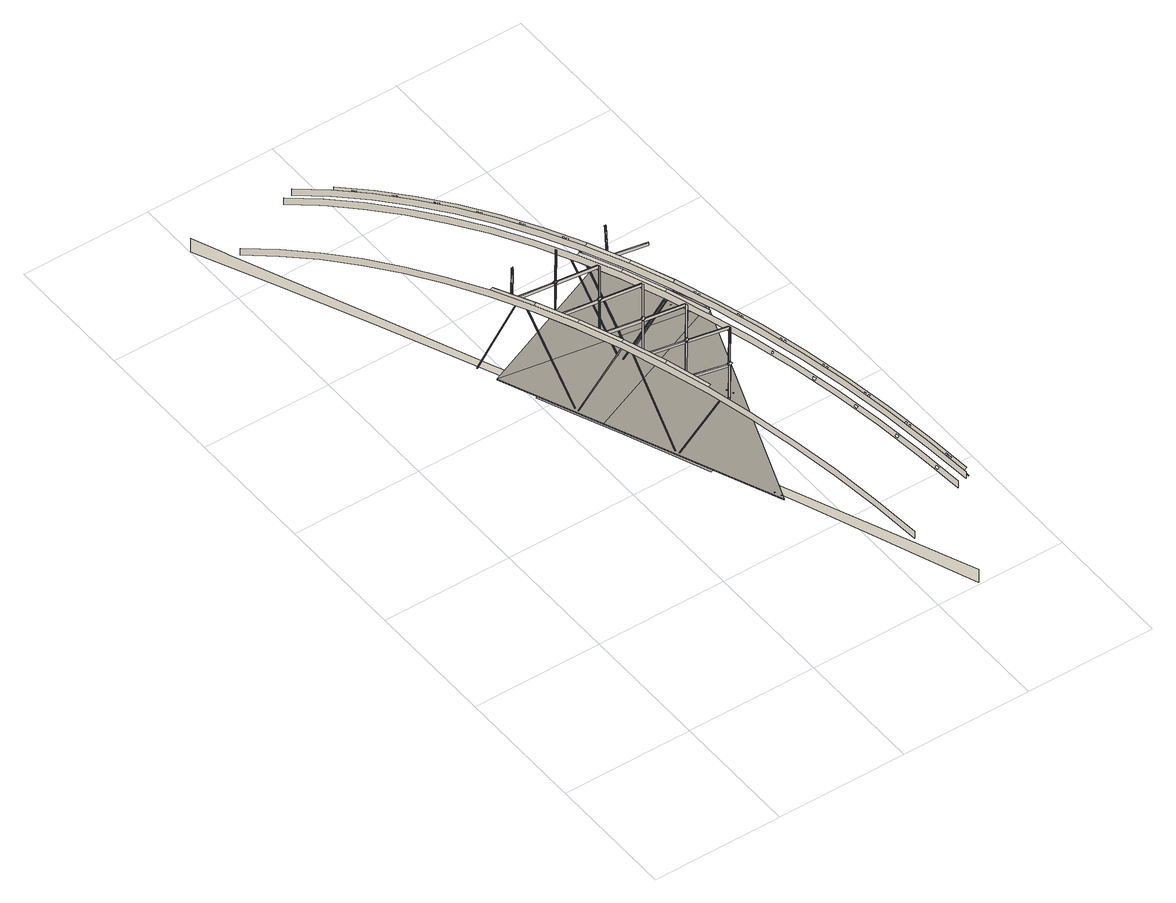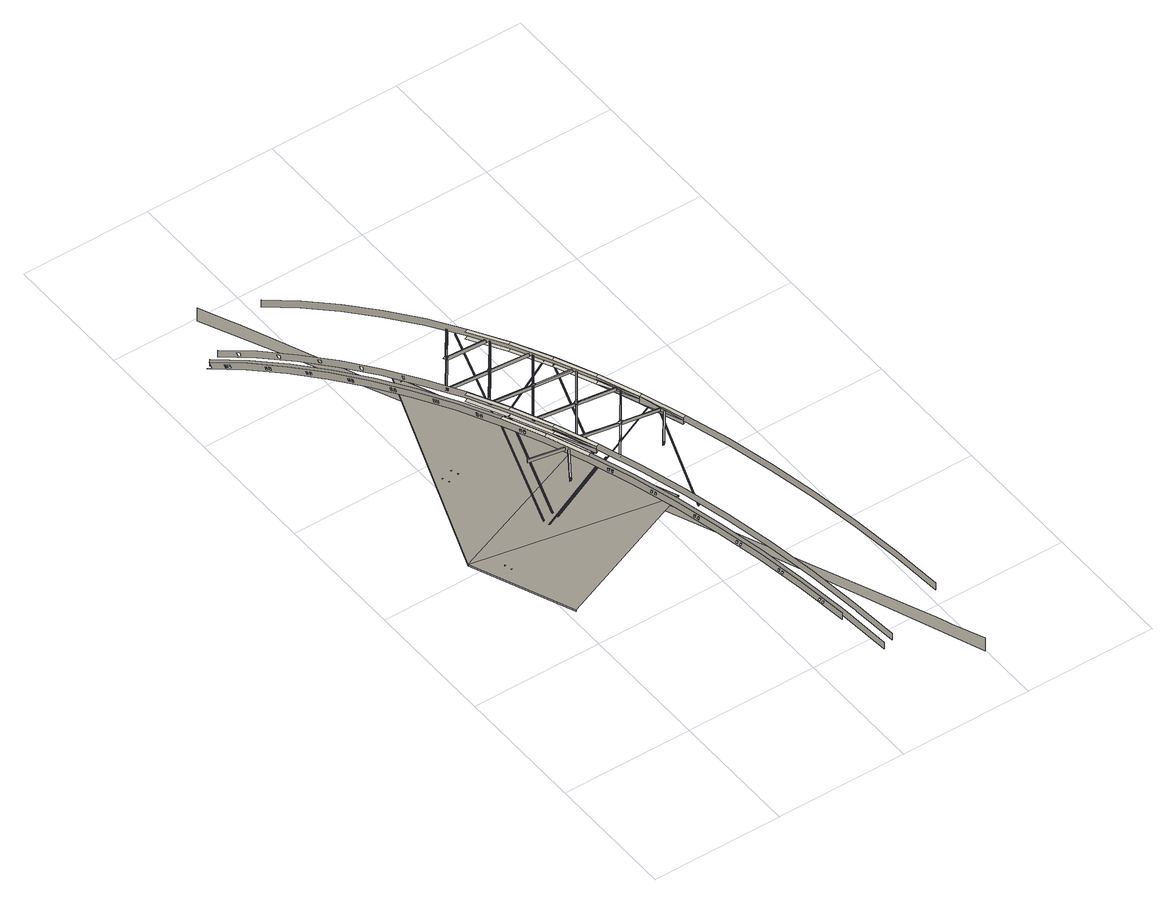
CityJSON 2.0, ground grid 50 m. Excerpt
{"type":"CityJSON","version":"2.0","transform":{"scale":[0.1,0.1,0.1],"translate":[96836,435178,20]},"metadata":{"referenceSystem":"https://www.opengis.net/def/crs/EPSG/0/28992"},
"CityObjects":{
"bridge1":{"type":"Bridge","attributes":{"name":"Van Brienenoordbrug"},"children":["bridge1-1","bridge1-2","bridge1-3","bridge1-4","bridge1-5","bridge1-6","bridge1-7","bridge1-8","bridge1-9","bridge1-10","bridge1-11","bridge1-12","bridge1-13","bridge1-14","bridge1-15","bridge1-16","bridge1-17","bridge1-18","bridge1-19","bridge1-20","bridge1-21","bridge1-22","bridge1-23","bridge1-24","bridge1-25","bridge1-26","bridge1-27","bridge1-28","bridge1-29","bridge1-30","bridge1-31","bridge1-32","bridge1-33","bridge1-34","bridge1-35","bridge1-36","bridge1-37","bridge1-38","bridge1-39","bridge1-40","bridge1-41","bridge1-42","bridge1-43","bridge1-44","bridge1-45","bridge1-46","bridge1-47","bridge1-48","bridge1-49","bridge1-50","bridge1-51","bridge1-52","bridge1-53","bridge1-54","bridge1-55","bridge1-56","bridge1-57","bridge1-58","bridge1-59","bridge1-60","bridge1-61","bridge1-62","bridge1-63","bridge1-64","bridge1-65","bridge1-66","bridge1-67","bridge1-68","bridge1-69","bridge1-70","bridge1-71","bridge1-72","bridge1-73","bridge1-74","bridge1-75","bridge1-76","bridge1-77","bridge1-78","bridge1-79","bridge1-80","bridge1-81","bridge1-82","bridge1-83","bridge1-84","bridge1-85","bridge1-86","bridge1-87","bridge1-88","bridge1-89","bridge1-90","bridge1-91","bridge1-92","bridge1-93","bridge1-94","bridge1-95","bridge1-96","bridge1-97","bridge1-98","bridge1-99","bridge1-100","bridge1-101","bridge1-102","bridge1-103","bridge1-104","bridge1-105","bridge1-106","bridge1-107","bridge1-108","bridge1-109","bridge1-110","bridge1-111","bridge1-112","bridge1-113","bridge1-114","bridge1-115","bridge1-116","bridge1-117","bridge1-118","bridge1-119","bridge1-120","bridge1-121","bridge1-122","bridge1-123","bridge1-124","bridge1-125","bridge1-126","bridge1-127","bridge1-128","bridge1-129","bridge1-130","bridge1-131","bridge1-132","bridge1-133","bridge1-134","bridge1-135","bridge1-136","bridge1-137","bridge1-138","bridge1-139","bridge1-140","bridge1-141","bridge1-142","bridge1-143","bridge1-144","bridge1-145","bridge1-146","bridge1-147","bridge1-148","bridge1-149","bridge1-150","bridge1-151","bridge1-152","bridge1-153","bridge1-154","bridge1-155","bridge1-156","bridge1-157","bridge1-158","bridge1-159","bridge1-160","bridge1-161","bridge1-162","bridge1-163","bridge1-164","bridge1-165","bridge1-166","bridge1-167","bridge1-168","bridge1-169","bridge1-170","bridge1-171","bridge1-172","bridge1-173","bridge1-174","bridge1-175","bridge1-176","bridge1-177","bridge1-178","bridge1-179","bridge1-180","bridge1-181","bridge1-182","bridge1-183","bridge1-184","bridge1-185","bridge1-186","bridge1-187","bridge1-188","bridge1-189","bridge1-190","bridge1-191","bridge1-192","bridge1-193","bridge1-194","bridge1-195","bridge1-196","bridge1-197","bridge1-198","bridge1-199","bridge1-200","bridge1-201","bridge1-202","bridge1-203","bridge1-204","bridge1-205","bridge1-206"],"geometry":[{"type":"MultiSurface","lod":"2","boundaries":[[[0,1,2,3,4]],[[5,6,7,8,9,10,11,12,13,14,15,16,1,0,17,18,19,20,21,22,23,24,25,26,27,28,29]],[[30,31,32,33]],[[1,16,34,2]],[[35,36,37],[38,39,40,41,42],[43,44,45,46,47],[48,49,50,51,52],[53,54,55,56,57],[58,59,60,61,62],[63,64,65,66,67]],[[68,32,31,29]],[[69,35,37],[70,71,72,73,74],[75,76,77,78,79],[80,81,82,83,84],[85,86,87,88,89],[90,91,92,93,94],[95,96,97,98,99],[100,101,102,103,104],[105,106,107,108,109]],[[30,110,68,29,31]],[[36,35,111],[112,113,114,115,116],[117,118,119,120,121]]],"semantics":{"surfaces":[{"type":"OuterCeilingSurface"},{"type":"WallSurface"},{"type":"OuterFloorSurface"}],"values":[0,1,0,0,2,0,2,0,2]}}]},
"bridge1-1":{"type":"BridgeConstructiveElement","parents":["bridge1"],"geometry":[{"type":"MultiSurface","lod":"2","boundaries":[[[122,123,124,125]]]}]},
"bridge1-2":{"type":"BridgeConstructiveElement","parents":["bridge1"],"geometry":[{"type":"MultiSurface","lod":"2","boundaries":[[[125,124,126,127]]]}]},
"bridge1-3":{"type":"BridgeConstructiveElement","parents":["bridge1"],"geometry":[{"type":"MultiSurface","lod":"2","boundaries":[[[128,129,123,122]]]}]},
"bridge1-4":{"type":"BridgeConstructiveElement","parents":["bridge1"],"geometry":[{"type":"MultiSurface","lod":"2","boundaries":[[[127,126,130,131]]]}]},
"bridge1-5":{"type":"BridgeConstructiveElement","parents":["bridge1"],"geometry":[{"type":"MultiSurface","lod":"2","boundaries":[[[131,130,129,128]]]}]},
"bridge1-6":{"type":"BridgeInstallation","parents":["bridge1"],"geometry":[{"type":"MultiSurface","lod":"2","boundaries":[[[132,133,134,135]]]}]},
"bridge1-7":{"type":"BridgeInstallation","parents":["bridge1"],"geometry":[{"type":"MultiSurface","lod":"2","boundaries":[[[136,137,138,139]]]}]},
"bridge1-8":{"type":"BridgeInstallation","parents":["bridge1"],"geometry":[{"type":"MultiSurface","lod":"2","boundaries":[[[30,37,36,140]]]}]},
"bridge1-9":{"type":"BridgeInstallation","parents":["bridge1"],"geometry":[{"type":"MultiSurface","lod":"2","boundaries":[[[141,142,143,144,145,136,139,146]]]}]},
"bridge1-10":{"type":"BridgeInstallation","parents":["bridge1"],"geometry":[{"type":"MultiSurface","lod":"2","boundaries":[[[136,145,147,148,142,141,133,149],[150,151,152,153]]]}]},
"bridge1-11":{"type":"BridgeInstallation","parents":["bridge1"],"geometry":[{"type":"MultiSurface","lod":"2","boundaries":[[[134,133,141]]]}]},
"bridge1-12":{"type":"BridgeConstructiveElement","parents":["bridge1"],"geometry":[{"type":"MultiSurface","lod":"2","boundaries":[[[154,52,51,155]]]}]},
"bridge1-13":{"type":"BridgeConstructiveElement","parents":["bridge1"],"geometry":[{"type":"MultiSurface","lod":"2","boundaries":[[[155,51,50,156]]]}]},
"bridge1-14":{"type":"BridgeConstructiveElement","parents":["bridge1"],"geometry":[{"type":"MultiSurface","lod":"2","boundaries":[[[157,48,52,154,158]]]}]},
"bridge1-15":{"type":"BridgeConstructiveElement","parents":["bridge1"],"geometry":[{"type":"MultiSurface","lod":"2","boundaries":[[[156,50,49,159]]]}]},
"bridge1-16":{"type":"BridgeConstructiveElement","parents":["bridge1"],"geometry":[{"type":"MultiSurface","lod":"2","boundaries":[[[159,49,48,157,158]]]}]},
"bridge1-17":{"type":"BridgeInstallation","parents":["bridge1"],"geometry":[{"type":"MultiSurface","lod":"2","boundaries":[[[160,161,133,132]]]}]},
"bridge1-18":{"type":"BridgeInstallation","parents":["bridge1"],"geometry":[{"type":"MultiSurface","lod":"2","boundaries":[[[162,163,137,136]]]}]},
"bridge1-19":{"type":"BridgeInstallation","parents":["bridge1"],"geometry":[{"type":"MultiSurface","lod":"2","boundaries":[[[137,163,164,165,166,167,168,169,170,171,172,173,174,175,176,177,178,179,180,160,132,135,181,182,183,184,185,186,187,188,189,190,191,192,138]]]}]},
"bridge1-20":{"type":"BridgeInstallation","parents":["bridge1"],"geometry":[{"type":"MultiSurface","lod":"2","boundaries":[[[149,193,194]]]}]},
"bridge1-21":{"type":"BridgeInstallation","parents":["bridge1"],"geometry":[{"type":"MultiSurface","lod":"2","boundaries":[[[194,195,196,197]]]}]},
"bridge1-22":{"type":"BridgeInstallation","parents":["bridge1"],"geometry":[{"type":"MultiSurface","lod":"2","boundaries":[[[198,199,200,201,193,149,133,202,203,204,205]]]}]},
"bridge1-23":{"type":"BridgeInstallation","parents":["bridge1"],"geometry":[{"type":"MultiSurface","lod":"2","boundaries":[[[149,194,197,196,195,162,136]]]}]},
"bridge1-24":{"type":"BridgeConstructiveElement","parents":["bridge1"],"geometry":[{"type":"MultiSurface","lod":"2","boundaries":[[[206,47,46,207,208]]]}]},
"bridge1-25":{"type":"BridgeConstructiveElement","parents":["bridge1"],"geometry":[{"type":"MultiSurface","lod":"2","boundaries":[[[207,46,45,209]]]}]},
"bridge1-26":{"type":"BridgeConstructiveElement","parents":["bridge1"],"geometry":[{"type":"MultiSurface","lod":"2","boundaries":[[[210,43,47,206]]]}]},
"bridge1-27":{"type":"BridgeConstructiveElement","parents":["bridge1"],"geometry":[{"type":"MultiSurface","lod":"2","boundaries":[[[209,45,44,211]]]}]},
"bridge1-28":{"type":"BridgeConstructiveElement","parents":["bridge1"],"geometry":[{"type":"MultiSurface","lod":"2","boundaries":[[[211,44,43,210,212]]]}]},
"bridge1-29":{"type":"BridgeInstallation","parents":["bridge1"],"geometry":[{"type":"MultiSurface","lod":"2","boundaries":[[[213,212,210,206,208,164,163,162]]]}]},
"bridge1-30":{"type":"BridgeInstallation","parents":["bridge1"],"geometry":[{"type":"MultiSurface","lod":"2","boundaries":[[[180,214,161,160]]]}]},
"bridge1-31":{"type":"BridgeInstallation","parents":["bridge1"],"geometry":[{"type":"MultiSurface","lod":"2","boundaries":[[[208,212,211,209,207]]]}]},
"bridge1-32":{"type":"BridgeInstallation","parents":["bridge1"],"geometry":[{"type":"MultiSurface","lod":"2","boundaries":[[[212,208,206,210]]]}]},
"bridge1-33":{"type":"BridgeInstallation","parents":["bridge1"],"geometry":[{"type":"MultiSurface","lod":"2","boundaries":[[[164,208,207,209,211,212,213,215,165]]]}]},
"bridge1-34":{"type":"BridgeInstallation","parents":["bridge1"],"geometry":[{"type":"MultiSurface","lod":"2","boundaries":[[[179,216,214,180]]]}]},
"bridge1-35":{"type":"BridgeConstructiveElement","parents":["bridge1"],"geometry":[{"type":"MultiSurface","lod":"2","boundaries":[[[217,74,73,218]]]}]},
"bridge1-36":{"type":"BridgeConstructiveElement","parents":["bridge1"],"geometry":[{"type":"MultiSurface","lod":"2","boundaries":[[[218,73,72,219]]]}]},
"bridge1-37":{"type":"BridgeConstructiveElement","parents":["bridge1"],"geometry":[{"type":"MultiSurface","lod":"2","boundaries":[[[220,70,74,217]]]}]},
"bridge1-38":{"type":"BridgeConstructiveElement","parents":["bridge1"],"geometry":[{"type":"MultiSurface","lod":"2","boundaries":[[[219,72,71,221]]]}]},
"bridge1-39":{"type":"BridgeConstructiveElement","parents":["bridge1"],"geometry":[{"type":"MultiSurface","lod":"2","boundaries":[[[221,71,70,220]]]}]},
"bridge1-40":{"type":"BridgeInstallation","parents":["bridge1"],"geometry":[{"type":"MultiSurface","lod":"2","boundaries":[[[222,148,147,223,224]]]}]},
"bridge1-41":{"type":"BridgeInstallation","parents":["bridge1"],"geometry":[{"type":"MultiSurface","lod":"2","boundaries":[[[222,225,226,143,142,148]]]}]},
"bridge1-42":{"type":"BridgeInstallation","parents":["bridge1"],"geometry":[{"type":"MultiSurface","lod":"2","boundaries":[[[144,227,228,223,147,145]]]}]},
"bridge1-43":{"type":"BridgeInstallation","parents":["bridge1"],"geometry":[{"type":"MultiSurface","lod":"2","boundaries":[[[33,69,37,30]]]}]},
"bridge1-44":{"type":"BridgeInstallation","parents":["bridge1"],"geometry":[{"type":"MultiSurface","lod":"2","boundaries":[[[229,153,152,230,231]]]}]},
"bridge1-45":{"type":"BridgeInstallation","parents":["bridge1"],"geometry":[{"type":"MultiSurface","lod":"2","boundaries":[[[178,232,216,179]]]}]},
"bridge1-46":{"type":"BridgeInstallation","parents":["bridge1"],"geometry":[{"type":"MultiSurface","lod":"2","boundaries":[[[233,166,165,215]]]}]},
"bridge1-47":{"type":"BridgeInstallation","parents":["bridge1"],"geometry":[{"type":"MultiSurface","lod":"2","boundaries":[[[151,234,235,230,152]]]}]},
"bridge1-48":{"type":"BridgeConstructiveElement","parents":["bridge1"],"geometry":[{"type":"MultiSurface","lod":"2","boundaries":[[[236,99,98,237]]]}]},
"bridge1-49":{"type":"BridgeConstructiveElement","parents":["bridge1"],"geometry":[{"type":"MultiSurface","lod":"2","boundaries":[[[237,98,97,238]]]}]},
"bridge1-50":{"type":"BridgeInstallation","parents":["bridge1"],"geometry":[{"type":"MultiSurface","lod":"2","boundaries":[[[229,239,240,150,153]]]}]},
"bridge1-51":{"type":"BridgeConstructiveElement","parents":["bridge1"],"geometry":[{"type":"MultiSurface","lod":"2","boundaries":[[[241,95,99,236]]]}]},
"bridge1-52":{"type":"BridgeConstructiveElement","parents":["bridge1"],"geometry":[{"type":"MultiSurface","lod":"2","boundaries":[[[238,97,96,242]]]}]},
"bridge1-53":{"type":"BridgeConstructiveElement","parents":["bridge1"],"geometry":[{"type":"MultiSurface","lod":"2","boundaries":[[[242,96,95,241]]]}]},
"bridge1-54":{"type":"BridgeInstallation","parents":["bridge1"],"geometry":[{"type":"MultiSurface","lod":"2","boundaries":[[[243,201,200,244,245]]]}]},
"bridge1-55":{"type":"BridgeInstallation","parents":["bridge1"],"geometry":[{"type":"MultiSurface","lod":"2","boundaries":[[[243,235,234,197,194,193,201]]]}]},
"bridge1-56":{"type":"BridgeInstallation","parents":["bridge1"],"geometry":[{"type":"MultiSurface","lod":"2","boundaries":[[[196,246,247,244,200,199,195]]]}]},
"bridge1-57":{"type":"BridgeInstallation","parents":["bridge1"],"geometry":[{"type":"MultiSurface","lod":"2","boundaries":[[[248,205,204,249,250]]]}]},
"bridge1-58":{"type":"BridgeInstallation","parents":["bridge1"],"geometry":[{"type":"MultiSurface","lod":"2","boundaries":[[[251,252,253,249,204,203]]]}]},
"bridge1-59":{"type":"BridgeInstallation","parents":["bridge1"],"geometry":[{"type":"MultiSurface","lod":"2","boundaries":[[[248,254,255,256,198,205]]]}]},
"bridge1-60":{"type":"BridgeInstallation","parents":["bridge1"],"geometry":[{"type":"MultiSurface","lod":"2","boundaries":[[[257,258,259,260,261]]]}]},
"bridge1-61":{"type":"BridgeInstallation","parents":["bridge1"],"geometry":[{"type":"MultiSurface","lod":"2","boundaries":[[[260,253,252,262,261]]]}]},
"bridge1-62":{"type":"BridgeInstallation","parents":["bridge1"],"geometry":[{"type":"MultiSurface","lod":"2","boundaries":[[[263,264,265,258,257]]]}]},
"bridge1-63":{"type":"BridgeInstallation","parents":["bridge1"],"geometry":[{"type":"MultiSurface","lod":"2","boundaries":[[[266,267,268,269,270]]]}]},
"bridge1-64":{"type":"BridgeInstallation","parents":["bridge1"],"geometry":[{"type":"MultiSurface","lod":"2","boundaries":[[[271,272,273,269,268]]]}]},
"bridge1-65":{"type":"BridgeInstallation","parents":["bridge1"],"geometry":[{"type":"MultiSurface","lod":"2","boundaries":[[[266,274,275,276,267]]]}]},
"bridge1-66":{"type":"BridgeInstallation","parents":["bridge1"],"geometry":[{"type":"MultiSurface","lod":"2","boundaries":[[[277,278,279,280,281]]]}]},
"bridge1-67":{"type":"BridgeInstallation","parents":["bridge1"],"geometry":[{"type":"MultiSurface","lod":"2","boundaries":[[[277,273,272,282,278]]]}]},
"bridge1-68":{"type":"BridgeInstallation","parents":["bridge1"],"geometry":[{"type":"MultiSurface","lod":"2","boundaries":[[[280,279,283,284,285]]]}]},
"bridge1-69":{"type":"BridgeInstallation","parents":["bridge1"],"geometry":[{"type":"MultiSurface","lod":"2","boundaries":[[[286,287,288,289,290]]]}]},
"bridge1-70":{"type":"BridgeInstallation","parents":["bridge1"],"geometry":[{"type":"MultiSurface","lod":"2","boundaries":[[[291,292,293,289,288]]]}]},
"bridge1-71":{"type":"BridgeInstallation","parents":["bridge1"],"geometry":[{"type":"MultiSurface","lod":"2","boundaries":[[[292,291,294,295]]]}]},
"bridge1-72":{"type":"BridgeInstallation","parents":["bridge1"],"geometry":[{"type":"MultiSurface","lod":"2","boundaries":[[[295,294,287,286,296]]]}]},
"bridge1-73":{"type":"BridgeInstallation","parents":["bridge1"],"geometry":[{"type":"MultiSurface","lod":"2","boundaries":[[[230,243,245,297,231]]]}]},
"bridge1-74":{"type":"BridgeInstallation","parents":["bridge1"],"geometry":[{"type":"MultiSurface","lod":"2","boundaries":[[[230,235,243]]]}]},
"bridge1-75":{"type":"BridgeInstallation","parents":["bridge1"],"geometry":[{"type":"MultiSurface","lod":"2","boundaries":[[[298,299,300,301,302]]]}]},
"bridge1-76":{"type":"BridgeInstallation","parents":["bridge1"],"geometry":[{"type":"MultiSurface","lod":"2","boundaries":[[[298,293,292,303,299]]]}]},
"bridge1-77":{"type":"BridgeInstallation","parents":["bridge1"],"geometry":[{"type":"MultiSurface","lod":"2","boundaries":[[[304,305,303,292]]]}]},
"bridge1-78":{"type":"BridgeInstallation","parents":["bridge1"],"geometry":[{"type":"MultiSurface","lod":"2","boundaries":[[[305,304,306,301,300]]]}]},
"bridge1-79":{"type":"BridgeInstallation","parents":["bridge1"],"geometry":[{"type":"MultiSurface","lod":"2","boundaries":[[[229,307,239]]]}]},
"bridge1-80":{"type":"BridgeInstallation","parents":["bridge1"],"geometry":[{"type":"MultiSurface","lod":"2","boundaries":[[[307,229,231,308]]]}]},
"bridge1-81":{"type":"BridgeInstallation","parents":["bridge1"],"geometry":[{"type":"MultiSurface","lod":"2","boundaries":[[[231,297,309,308]]]}]},
"bridge1-82":{"type":"BridgeInstallation","parents":["bridge1"],"geometry":[{"type":"MultiSurface","lod":"2","boundaries":[[[245,244,310,309,297]]]}]},
"bridge1-83":{"type":"BridgeInstallation","parents":["bridge1"],"geometry":[{"type":"MultiSurface","lod":"2","boundaries":[[[310,244,247]]]}]},
"bridge1-84":{"type":"BridgeInstallation","parents":["bridge1"],"geometry":[{"type":"MultiSurface","lod":"2","boundaries":[[[311,312,313,314,315]]]}]},
"bridge1-85":{"type":"BridgeInstallation","parents":["bridge1"],"geometry":[{"type":"MultiSurface","lod":"2","boundaries":[[[316,317,318,314,313]]]}]},
"bridge1-86":{"type":"BridgeInstallation","parents":["bridge1"],"geometry":[{"type":"MultiSurface","lod":"2","boundaries":[[[317,316,319,320]]]}]},
"bridge1-87":{"type":"BridgeInstallation","parents":["bridge1"],"geometry":[{"type":"MultiSurface","lod":"2","boundaries":[[[311,321,320,319,312]]]}]},
"bridge1-88":{"type":"BridgeInstallation","parents":["bridge1"],"geometry":[{"type":"MultiSurface","lod":"2","boundaries":[[[150,240,322,323,324,325,326,327,246,196,197,234,151]]]}]},
"bridge1-89":{"type":"BridgeInstallation","parents":["bridge1"],"geometry":[{"type":"MultiSurface","lod":"2","boundaries":[[[328,329,330]]]}]},
"bridge1-90":{"type":"BridgeInstallation","parents":["bridge1"],"geometry":[{"type":"MultiSurface","lod":"2","boundaries":[[[328,330,308,309]]]}]},
"bridge1-91":{"type":"BridgeInstallation","parents":["bridge1"],"geometry":[{"type":"MultiSurface","lod":"2","boundaries":[[[260,259,331,332,250,249]]]}]},
"bridge1-92":{"type":"BridgeInstallation","parents":["bridge1"],"geometry":[{"type":"MultiSurface","lod":"2","boundaries":[[[249,253,260]]]}]},
"bridge1-93":{"type":"BridgeInstallation","parents":["bridge1"],"geometry":[{"type":"MultiSurface","lod":"2","boundaries":[[[333,334,335,336,337]]]}]},
"bridge1-94":{"type":"BridgeInstallation","parents":["bridge1"],"geometry":[{"type":"MultiSurface","lod":"2","boundaries":[[[317,338,334,333,318]]]}]},
"bridge1-95":{"type":"BridgeInstallation","parents":["bridge1"],"geometry":[{"type":"MultiSurface","lod":"2","boundaries":[[[339,340,338,317]]]}]},
"bridge1-96":{"type":"BridgeInstallation","parents":["bridge1"],"geometry":[{"type":"MultiSurface","lod":"2","boundaries":[[[336,335,340,339,341]]]}]},
"bridge1-97":{"type":"BridgeInstallation","parents":["bridge1"],"geometry":[{"type":"MultiSurface","lod":"2","boundaries":[[[248,342,254]]]}]},
"bridge1-98":{"type":"BridgeInstallation","parents":["bridge1"],"geometry":[{"type":"MultiSurface","lod":"2","boundaries":[[[248,250,332,343,344,342]]]}]},
"bridge1-99":{"type":"BridgeInstallation","parents":["bridge1"],"geometry":[{"type":"MultiSurface","lod":"2","boundaries":[[[332,331,345,343]]]}]},
"bridge1-100":{"type":"BridgeInstallation","parents":["bridge1"],"geometry":[{"type":"MultiSurface","lod":"2","boundaries":[[[346,347,345,331,259,258]]]}]},
"bridge1-101":{"type":"BridgeInstallation","parents":["bridge1"],"geometry":[{"type":"MultiSurface","lod":"2","boundaries":[[[346,258,265]]]}]},
"bridge1-102":{"type":"BridgeInstallation","parents":["bridge1"],"geometry":[{"type":"MultiSurface","lod":"2","boundaries":[[[348,349,350,351,264,263,262,252,251,256,255,327,352]]]}]},
"bridge1-103":{"type":"BridgeInstallation","parents":["bridge1"],"geometry":[{"type":"MultiSurface","lod":"2","boundaries":[[[353,354,355]]]}]},
"bridge1-104":{"type":"BridgeInstallation","parents":["bridge1"],"geometry":[{"type":"MultiSurface","lod":"2","boundaries":[[[355,344,343,345,347,353]]]}]},
"bridge1-105":{"type":"BridgeInstallation","parents":["bridge1"],"geometry":[{"type":"MultiSurface","lod":"2","boundaries":[[[277,281,356,270,269]]]}]},
"bridge1-106":{"type":"BridgeInstallation","parents":["bridge1"],"geometry":[{"type":"MultiSurface","lod":"2","boundaries":[[[277,269,273]]]}]},
"bridge1-107":{"type":"BridgeInstallation","parents":["bridge1"],"geometry":[{"type":"MultiSurface","lod":"2","boundaries":[[[266,357,274]]]}]},
"bridge1-108":{"type":"BridgeInstallation","parents":["bridge1"],"geometry":[{"type":"MultiSurface","lod":"2","boundaries":[[[266,270,358,357]]]}]},
"bridge1-109":{"type":"BridgeInstallation","parents":["bridge1"],"geometry":[{"type":"MultiSurface","lod":"2","boundaries":[[[358,270,356,359]]]}]},
"bridge1-110":{"type":"BridgeInstallation","parents":["bridge1"],"geometry":[{"type":"MultiSurface","lod":"2","boundaries":[[[360,361,359,356,281,280]]]}]},
"bridge1-111":{"type":"BridgeInstallation","parents":["bridge1"],"geometry":[{"type":"MultiSurface","lod":"2","boundaries":[[[360,280,285]]]}]},
"bridge1-112":{"type":"BridgeInstallation","parents":["bridge1"],"geometry":[{"type":"MultiSurface","lod":"2","boundaries":[[[362,284,283,282,272,271,276,275,363,351,364,365,366,367,368]]]}]},
"bridge1-113":{"type":"BridgeInstallation","parents":["bridge1"],"geometry":[{"type":"MultiSurface","lod":"2","boundaries":[[[369,370,371]]]}]},
"bridge1-114":{"type":"BridgeInstallation","parents":["bridge1"],"geometry":[{"type":"MultiSurface","lod":"2","boundaries":[[[369,358,359,361,370]]]}]},
"bridge1-115":{"type":"BridgeInstallation","parents":["bridge1"],"geometry":[{"type":"MultiSurface","lod":"2","boundaries":[[[298,302,372,290,289]]]}]},
"bridge1-116":{"type":"BridgeInstallation","parents":["bridge1"],"geometry":[{"type":"MultiSurface","lod":"2","boundaries":[[[298,289,293]]]}]},
"bridge1-117":{"type":"BridgeInstallation","parents":["bridge1"],"geometry":[{"type":"MultiSurface","lod":"2","boundaries":[[[373,296,286]]]}]},
"bridge1-118":{"type":"BridgeInstallation","parents":["bridge1"],"geometry":[{"type":"MultiSurface","lod":"2","boundaries":[[[286,290,374,373]]]}]},
"bridge1-119":{"type":"BridgeInstallation","parents":["bridge1"],"geometry":[{"type":"MultiSurface","lod":"2","boundaries":[[[304,292,295,375,376,377]]]}]},
"bridge1-120":{"type":"BridgeInstallation","parents":["bridge1"],"geometry":[{"type":"MultiSurface","lod":"2","boundaries":[[[290,372,378,374]]]}]},
"bridge1-121":{"type":"BridgeInstallation","parents":["bridge1"],"geometry":[{"type":"MultiSurface","lod":"2","boundaries":[[[379,380,378,372,302,301]]]}]},
"bridge1-122":{"type":"BridgeInstallation","parents":["bridge1"],"geometry":[{"type":"MultiSurface","lod":"2","boundaries":[[[301,306,379]]]}]},
"bridge1-123":{"type":"BridgeInstallation","parents":["bridge1"],"geometry":[{"type":"MultiSurface","lod":"2","boundaries":[[[381,382,383]]]}]},
"bridge1-124":{"type":"BridgeInstallation","parents":["bridge1"],"geometry":[{"type":"MultiSurface","lod":"2","boundaries":[[[307,384,322,240,239]]]}]},
"bridge1-125":{"type":"BridgeInstallation","parents":["bridge1"],"geometry":[{"type":"MultiSurface","lod":"2","boundaries":[[[381,374,378,380,382]]]}]},
"bridge1-126":{"type":"BridgeInstallation","parents":["bridge1"],"geometry":[{"type":"MultiSurface","lod":"2","boundaries":[[[333,337,315,314]]]}]},
"bridge1-127":{"type":"BridgeInstallation","parents":["bridge1"],"geometry":[{"type":"MultiSurface","lod":"2","boundaries":[[[333,314,318]]]}]},
"bridge1-128":{"type":"BridgeInstallation","parents":["bridge1"],"geometry":[{"type":"MultiSurface","lod":"2","boundaries":[[[330,329,324,323,385]]]}]},
"bridge1-129":{"type":"BridgeInstallation","parents":["bridge1"],"geometry":[{"type":"MultiSurface","lod":"2","boundaries":[[[384,307,308,330,385]]]}]},
"bridge1-130":{"type":"BridgeInstallation","parents":["bridge1"],"geometry":[{"type":"MultiSurface","lod":"2","boundaries":[[[386,321,311]]]}]},
"bridge1-131":{"type":"BridgeInstallation","parents":["bridge1"],"geometry":[{"type":"MultiSurface","lod":"2","boundaries":[[[311,315,387,386]]]}]},
"bridge1-132":{"type":"BridgeInstallation","parents":["bridge1"],"geometry":[{"type":"MultiSurface","lod":"2","boundaries":[[[310,247,246,327,388]]]}]},
"bridge1-133":{"type":"BridgeInstallation","parents":["bridge1"],"geometry":[{"type":"MultiSurface","lod":"2","boundaries":[[[339,317,320,389,390]]]}]},
"bridge1-134":{"type":"BridgeInstallation","parents":["bridge1"],"geometry":[{"type":"MultiSurface","lod":"2","boundaries":[[[391,387,315,337]]]}]},
"bridge1-135":{"type":"BridgeInstallation","parents":["bridge1"],"geometry":[{"type":"MultiSurface","lod":"2","boundaries":[[[392,391,337,336]]]}]},
"bridge1-136":{"type":"BridgeInstallation","parents":["bridge1"],"geometry":[{"type":"MultiSurface","lod":"2","boundaries":[[[336,341,392]]]}]},
"bridge1-137":{"type":"BridgeInstallation","parents":["bridge1"],"geometry":[{"type":"MultiSurface","lod":"2","boundaries":[[[325,324,329,328,393,326]]]}]},
"bridge1-138":{"type":"BridgeInstallation","parents":["bridge1"],"geometry":[{"type":"MultiSurface","lod":"2","boundaries":[[[393,328,309,310,388]]]}]},
"bridge1-139":{"type":"BridgeInstallation","parents":["bridge1"],"geometry":[{"type":"MultiSurface","lod":"2","boundaries":[[[394,395,396]]]}]},
"bridge1-140":{"type":"BridgeInstallation","parents":["bridge1"],"geometry":[{"type":"MultiSurface","lod":"2","boundaries":[[[327,255,254,342,388]]]}]},
"bridge1-141":{"type":"BridgeInstallation","parents":["bridge1"],"geometry":[{"type":"MultiSurface","lod":"2","boundaries":[[[394,387,391,395]]]}]},
"bridge1-142":{"type":"BridgeInstallation","parents":["bridge1"],"geometry":[{"type":"MultiSurface","lod":"2","boundaries":[[[355,354,349,348,352,397]]]}]},
"bridge1-143":{"type":"BridgeInstallation","parents":["bridge1"],"geometry":[{"type":"MultiSurface","lod":"2","boundaries":[[[388,342,344,355,397]]]}]},
"bridge1-144":{"type":"BridgeInstallation","parents":["bridge1"],"geometry":[{"type":"MultiSurface","lod":"2","boundaries":[[[351,363,398,346,265,264]]]}]},
"bridge1-145":{"type":"BridgeInstallation","parents":["bridge1"],"geometry":[{"type":"MultiSurface","lod":"2","boundaries":[[[350,349,354,353,399]]]}]},
"bridge1-146":{"type":"BridgeInstallation","parents":["bridge1"],"geometry":[{"type":"MultiSurface","lod":"2","boundaries":[[[399,353,347,346,398]]]}]},
"bridge1-147":{"type":"BridgeInstallation","parents":["bridge1"],"geometry":[{"type":"MultiSurface","lod":"2","boundaries":[[[363,275,274,357,398]]]}]},
"bridge1-148":{"type":"BridgeInstallation","parents":["bridge1"],"geometry":[{"type":"MultiSurface","lod":"2","boundaries":[[[369,371,366,365,364,400]]]}]},
"bridge1-149":{"type":"BridgeInstallation","parents":["bridge1"],"geometry":[{"type":"MultiSurface","lod":"2","boundaries":[[[398,357,358,369,400]]]}]},
"bridge1-150":{"type":"BridgeInstallation","parents":["bridge1"],"geometry":[{"type":"MultiSurface","lod":"2","boundaries":[[[284,362,401,360,285]]]}]},
"bridge1-151":{"type":"BridgeInstallation","parents":["bridge1"],"geometry":[{"type":"MultiSurface","lod":"2","boundaries":[[[367,366,371,370,402]]]}]},
"bridge1-152":{"type":"BridgeInstallation","parents":["bridge1"],"geometry":[{"type":"MultiSurface","lod":"2","boundaries":[[[402,370,361,360,401]]]}]},
"bridge1-153":{"type":"BridgeInstallation","parents":["bridge1"],"geometry":[{"type":"MultiSurface","lod":"2","boundaries":[[[373,401,362,295,296]]]}]},
"bridge1-154":{"type":"BridgeInstallation","parents":["bridge1"],"geometry":[{"type":"MultiSurface","lod":"2","boundaries":[[[368,403,404,376,375,295,362]]]}]},
"bridge1-155":{"type":"BridgeInstallation","parents":["bridge1"],"geometry":[{"type":"MultiSurface","lod":"2","boundaries":[[[381,383,376,404,403,405]]]}]},
"bridge1-156":{"type":"BridgeInstallation","parents":["bridge1"],"geometry":[{"type":"MultiSurface","lod":"2","boundaries":[[[401,373,374,381,405]]]}]},
"bridge1-157":{"type":"BridgeInstallation","parents":["bridge1"],"geometry":[{"type":"MultiSurface","lod":"2","boundaries":[[[304,406,407,379,306]]]}]},
"bridge1-158":{"type":"BridgeInstallation","parents":["bridge1"],"geometry":[{"type":"MultiSurface","lod":"2","boundaries":[[[406,304,377,376,408,409]]]}]},
"bridge1-159":{"type":"BridgeInstallation","parents":["bridge1"],"geometry":[{"type":"MultiSurface","lod":"2","boundaries":[[[408,376,383,382,410]]]}]},
"bridge1-160":{"type":"BridgeInstallation","parents":["bridge1"],"geometry":[{"type":"MultiSurface","lod":"2","boundaries":[[[410,382,380,379,407]]]}]},
"bridge1-161":{"type":"BridgeInstallation","parents":["bridge1"],"geometry":[{"type":"MultiSurface","lod":"2","boundaries":[[[406,320,321,386,407]]]}]},
"bridge1-162":{"type":"BridgeInstallation","parents":["bridge1"],"geometry":[{"type":"MultiSurface","lod":"2","boundaries":[[[409,411,412,390,389,320,406]]]}]},
"bridge1-163":{"type":"BridgeInstallation","parents":["bridge1"],"geometry":[{"type":"MultiSurface","lod":"2","boundaries":[[[407,386,387,394,413]]]}]},
"bridge1-164":{"type":"BridgeConstructiveElement","parents":["bridge1"],"geometry":[{"type":"MultiSurface","lod":"2","boundaries":[[[414,65,64,415]]]}]},
"bridge1-165":{"type":"BridgeConstructiveElement","parents":["bridge1"],"geometry":[{"type":"MultiSurface","lod":"2","boundaries":[[[415,64,63,416]]]}]},
"bridge1-166":{"type":"BridgeInstallation","parents":["bridge1"],"geometry":[{"type":"MultiSurface","lod":"2","boundaries":[[[417,418,419,420]]]}]},
"bridge1-167":{"type":"BridgeInstallation","parents":["bridge1"],"geometry":[{"type":"MultiSurface","lod":"2","boundaries":[[[421,422,423,424]]]}]},
"bridge1-168":{"type":"BridgeConstructiveElement","parents":["bridge1"],"geometry":[{"type":"MultiSurface","lod":"2","boundaries":[[[425,66,65,414,426]]]}]},
"bridge1-169":{"type":"BridgeConstructiveElement","parents":["bridge1"],"geometry":[{"type":"MultiSurface","lod":"2","boundaries":[[[416,63,67,427]]]}]},
"bridge1-170":{"type":"BridgeInstallation","parents":["bridge1"],"geometry":[{"type":"MultiSurface","lod":"2","boundaries":[[[428,429,430,431,432,433,434,435,423,422,436,437,438,439,440,441,442,443,444,445,446,447,448,449,450,451,452,417,420,453,454,455,456,457,458,459,460],[461,462,463,464,465,466],[467,468,469,470,471],[472,473,474,475,476],[477,478,479,480,481,482,483],[484,485,486,487,488,489]]]}]},
"bridge1-171":{"type":"BridgeConstructiveElement","parents":["bridge1"],"geometry":[{"type":"MultiSurface","lod":"2","boundaries":[[[427,67,66,425,426]]]}]},
"bridge1-172":{"type":"BridgeInstallation","parents":["bridge1"],"geometry":[{"type":"MultiSurface","lod":"2","boundaries":[[[419,490,491]]]}]},
"bridge1-173":{"type":"BridgeInstallation","parents":["bridge1"],"geometry":[{"type":"MultiSurface","lod":"2","boundaries":[[[491,421,424]]]}]},
"bridge1-174":{"type":"BridgeInstallation","parents":["bridge1"],"geometry":[{"type":"MultiSurface","lod":"2","boundaries":[[[418,417,452,492]]]}]},
"bridge1-175":{"type":"BridgeInstallation","parents":["bridge1"],"geometry":[{"type":"MultiSurface","lod":"2","boundaries":[[[493,494,495,496,436,422,421]]]}]},
"bridge1-176":{"type":"BridgeConstructiveElement","parents":["bridge1"],"geometry":[{"type":"MultiSurface","lod":"2","boundaries":[[[495,58,62,497,496]]]}]},
"bridge1-177":{"type":"BridgeConstructiveElement","parents":["bridge1"],"geometry":[{"type":"MultiSurface","lod":"2","boundaries":[[[497,62,61,498]]]}]},
"bridge1-178":{"type":"BridgeConstructiveElement","parents":["bridge1"],"geometry":[{"type":"MultiSurface","lod":"2","boundaries":[[[499,59,58,495,494]]]}]},
"bridge1-179":{"type":"BridgeConstructiveElement","parents":["bridge1"],"geometry":[{"type":"MultiSurface","lod":"2","boundaries":[[[498,61,60,500]]]}]},
"bridge1-180":{"type":"BridgeConstructiveElement","parents":["bridge1"],"geometry":[{"type":"MultiSurface","lod":"2","boundaries":[[[500,60,59,499]]]}]},
"bridge1-181":{"type":"BridgeInstallation","parents":["bridge1"],"geometry":[{"type":"MultiSurface","lod":"2","boundaries":[[[494,496,495]]]}]},
"bridge1-182":{"type":"BridgeInstallation","parents":["bridge1"],"geometry":[{"type":"MultiSurface","lod":"2","boundaries":[[[496,494,499,500,498,497]]]}]},
"bridge1-183":{"type":"BridgeInstallation","parents":["bridge1"],"geometry":[{"type":"MultiSurface","lod":"2","boundaries":[[[436,496,497,498,500,499,494,493,501,437]]]}]},
"bridge1-184":{"type":"BridgeInstallation","parents":["bridge1"],"geometry":[{"type":"MultiSurface","lod":"2","boundaries":[[[492,452,451,502]]]}]},
"bridge1-185":{"type":"BridgeConstructiveElement","parents":["bridge1"],"geometry":[{"type":"MultiSurface","lod":"2","boundaries":[[[503,54,53,504]]]}]},
"bridge1-186":{"type":"BridgeConstructiveElement","parents":["bridge1"],"geometry":[{"type":"MultiSurface","lod":"2","boundaries":[[[504,53,57,505]]]}]},
"bridge1-187":{"type":"BridgeConstructiveElement","parents":["bridge1"],"geometry":[{"type":"MultiSurface","lod":"2","boundaries":[[[506,55,54,503,507]]]}]},
"bridge1-188":{"type":"BridgeConstructiveElement","parents":["bridge1"],"geometry":[{"type":"MultiSurface","lod":"2","boundaries":[[[505,57,56,508]]]}]},
"bridge1-189":{"type":"BridgeConstructiveElement","parents":["bridge1"],"geometry":[{"type":"MultiSurface","lod":"2","boundaries":[[[508,56,55,506,507]]]}]},
"bridge1-190":{"type":"BridgeInstallation","parents":["bridge1"],"geometry":[{"type":"MultiSurface","lod":"2","boundaries":[[[509,510,511,512]]]}]},
"bridge1-191":{"type":"BridgeInstallation","parents":["bridge1"],"geometry":[{"type":"MultiSurface","lod":"2","boundaries":[[[513,514,515,516]]]}]},
"bridge1-192":{"type":"BridgeInstallation","parents":["bridge1"],"geometry":[{"type":"MultiSurface","lod":"2","boundaries":[[[517,518,519,520,521,522,523,524,525,526,509,512,527,528,529,530,531,532,533,534,535,536,537,538,539,540,513,516,541,542,543,544,545,546]]]}]},
"bridge1-193":{"type":"BridgeConstructiveElement","parents":["bridge1"],"geometry":[{"type":"MultiSurface","lod":"2","boundaries":[[[547,42,41,548]]]}]},
"bridge1-194":{"type":"BridgeConstructiveElement","parents":["bridge1"],"geometry":[{"type":"MultiSurface","lod":"2","boundaries":[[[548,41,40,549]]]}]},
"bridge1-195":{"type":"BridgeConstructiveElement","parents":["bridge1"],"geometry":[{"type":"MultiSurface","lod":"2","boundaries":[[[550,38,42,547]]]}]},
"bridge1-196":{"type":"BridgeConstructiveElement","parents":["bridge1"],"geometry":[{"type":"MultiSurface","lod":"2","boundaries":[[[549,40,39,551]]]}]},
"bridge1-197":{"type":"BridgeInstallation","parents":["bridge1"],"geometry":[{"type":"MultiSurface","lod":"2","boundaries":[[[516,515,552,541]]]}]},
"bridge1-198":{"type":"BridgeInstallation","parents":["bridge1"],"geometry":[{"type":"MultiSurface","lod":"2","boundaries":[[[526,553,510,509]]]}]},
"bridge1-199":{"type":"BridgeConstructiveElement","parents":["bridge1"],"geometry":[{"type":"MultiSurface","lod":"2","boundaries":[[[551,39,38,550]]]}]},
"bridge1-200":{"type":"BridgeInstallation","parents":["bridge1"],"geometry":[{"type":"MultiSurface","lod":"2","boundaries":[[[554,555,556,557,558,559,560,511,510,553,561,562,563,564,565,566,567,568,569,570,571,572,573,574,575,576,552,515,514,577,578,579,580,581],[582,583,584,585],[586,587,588,589],[590,591,592,593],[594,595,596,597],[598,599,600,601],[602,603,604,605],[606,607,608,609],[610,611,612,613],[614,615,616,617],[618,619,620,621],[622,623,624,625],[626,627,628,629],[630,631,632,633],[634,635,636,637],[638,639,640,641],[642,643,644,645],[646,647,648,649],[650,651,652,653],[654,655,656,657],[658,659,660,661],[662,663,664,665],[666,667,668,669],[670,671,672,673],[674,675,676,677],[678,679,680,681],[682,683,684,685],[686,687,688,689],[690,691,692,693],[694,695,696,697],[698,699,700,701],[702,703,704,705,706,707]]]}]},
"bridge1-201":{"type":"BridgeInstallation","parents":["bridge1"],"geometry":[{"type":"MultiSurface","lod":"2","boundaries":[[[694,708,709,710,695]]]}]},
"bridge1-202":{"type":"BridgeInstallation","parents":["bridge1"],"geometry":[{"type":"MultiSurface","lod":"2","boundaries":[[[710,711,712,696,695]]]}]},
"bridge1-203":{"type":"BridgeInstallation","parents":["bridge1"],"geometry":[{"type":"MultiSurface","lod":"2","boundaries":[[[697,713,714,708,694]]]}]},
"bridge1-204":{"type":"BridgeInstallation","parents":["bridge1"],"geometry":[{"type":"MultiSurface","lod":"2","boundaries":[[[589,715,716,717,586]]]}]},
"bridge1-205":{"type":"BridgeInstallation","parents":["bridge1"],"geometry":[{"type":"MultiSurface","lod":"2","boundaries":[[[588,718,719,715,589]]]}]},
"bridge1-206":{"type":"BridgeInstallation","parents":["bridge1"],"geometry":[{"type":"MultiSurface","lod":"2","boundaries":[[[717,720,721,587,586]]]}]}
},
"vertices":[
[521,1539,34],[651,1233,34],[623,1221,34],[558,1374,34],[493,1527,34],[701,1114,65],[880,690,65],[893,660,65],[907,626,65],[1109,148,65],[1120,124,64],[1169,7,63],[1169,7,4],[1139,79,7],[1040,313,16],[910,620,25],[780,926,31],[391,1846,31],[262,2152,25],[132,2459,17],[3,2765,5],[3,2765,65],[53,2646,64],[59,2632,64],[75,2593,65],[263,2149,65],[451,1704,65],[468,1664,65],[481,1635,65],[626,1291,65],[580,1272,64],[598,1279,65],[857,666,65],[848,641,64],[752,914,31],[1172,1511,80],[421,1645,70],[580,1272,70],[851,1489,76],[852,1487,76],[851,1486,76],[849,1487,76],[850,1489,76],[549,1369,71],[549,1367,71],[548,1366,71],[546,1367,71],[547,1369,71],[546,1385,71],[546,1383,71],[545,1382,71],[543,1383,71],[544,1385,71],[843,1511,76],[843,1512,76],[845,1512,76],[846,1510,76],[844,1509,76],[804,1475,75],[806,1475,75],[807,1473,75],[805,1472,75],[804,1473,75],[799,1496,75],[798,1497,75],[798,1499,75],[800,1499,75],[801,1497,75],[1172,1511,74],[848,641,70],[693,1032,71],[693,1030,71],[692,1029,71],[691,1030,71],[691,1032,71],[991,1159,76],[993,1159,76],[993,1157,76],[992,1156,76],[990,1157,76],[1000,1135,76],[1002,1135,76],[1002,1133,76],[1001,1132,76],[999,1134,76],[841,682,71],[840,681,71],[838,682,71],[839,684,71],[841,684,71],[851,657,71],[850,656,71],[848,658,71],[848,660,71],[850,659,71],[699,1016,71],[699,1014,71],[698,1013,71],[696,1014,71],[697,1016,71],[948,1144,75],[946,1143,75],[945,1144,75],[945,1146,75],[947,1146,75],[956,1118,75],[954,1120,75],[955,1121,75],[957,1121,75],[957,1119,75],[1011,1888,72],[1011,1888,78],[1068,1612,79],[1070,1612,79],[1071,1610,79],[1069,1609,79],[1068,1610,79],[1075,1586,79],[1077,1586,79],[1078,1585,79],[1076,1583,79],[1075,1585,79],
[456,1590,431],[396,1723,71],[396,1721,71],[455,1588,431],
[397,1720,71],[457,1587,431],
[458,1590,431],[398,1723,71],
[399,1721,71],[458,1588,431],
[479,1521,467],[493,1527,467],[428,1679,453],[414,1674,453],
[493,1527,437],[479,1521,437],[414,1674,422],[428,1679,422],
[421,1645,64],
[428,1679,442],[456,1615,440],[456,1615,438],[458,1610,438],[458,1610,440],[428,1679,440],
[457,1611,450],[455,1616,450],[493,1527,456],[462,1599,439],[464,1594,440],[464,1595,452],[462,1600,452],
[472,1554,434],[471,1552,434],
[473,1551,434],
[520,1446,203],[474,1554,434],
[474,1552,434],
[543,1368,472],[557,1374,472],
[557,1374,442],[543,1368,442],
[608,1215,437],[673,1062,422],[737,911,398],[800,761,364],[863,613,321],[924,468,268],[984,325,207],[1043,187,136],[1043,187,153],[1043,187,167],[984,325,237],[924,468,299],[863,613,351],[800,761,395],[737,911,428],[673,1062,453],[608,1215,467],[350,1825,429],[287,1975,395],[224,2123,352],[163,2268,299],[102,2410,238],[44,2549,167],[44,2549,137],[102,2410,207],[163,2268,269],[224,2123,321],[287,1975,364],[350,1825,398],
[520,1463,458],[520,1463,450],
[522,1458,450],[522,1458,448],[520,1463,448],
[528,1445,459],[522,1458,459],[522,1458,461],[520,1463,460],[557,1374,461],[530,1440,459],[530,1440,461],[528,1445,461],
[613,1218,437],[612,1216,437],[612,1217,437],
[614,1215,437],
[614,1218,437],
[615,1216,437],
[615,1218,437],
[622,1221,437],
[622,1221,467],
[687,1068,422],
[687,1068,453],
[627,1183,434],[627,1181,433],
[628,1179,433],
[629,1182,433],
[630,1181,433],
[535,1724,442],[539,1721,442],[537,1720,442],
[538,1727,442],[539,1726,430],
[544,1725,430],[543,1727,442],
[599,1580,456],[598,1576,456],[596,1579,456],
[751,917,428],
[751,917,398],
[603,1575,444],[603,1575,456],
[759,873,389],[758,871,389],
[760,870,388],
[606,1580,456],[606,1579,444],
[760,873,389],
[761,871,388],
[600,1571,456],[604,1569,456],[601,1568,456],
[608,1574,444],[608,1574,456],
[664,1426,461],[663,1422,461],[662,1425,461],
[530,1440,449],[668,1421,449],[668,1421,461],
[671,1425,461],[671,1425,449],[528,1445,449],
[587,1303,461],[669,1415,461],[666,1414,461],[665,1417,461],[585,1308,461],
[585,1308,449],
[587,1303,449],[673,1420,449],[673,1420,461],
[729,1274,457],[592,1292,461],[594,1287,461],[728,1269,457],[726,1272,457],
[594,1288,448],[732,1269,444],[732,1268,456],
[735,1273,457],[735,1273,444],[592,1293,449],
[730,1265,456],[650,1155,452],[652,1150,452],[734,1262,456],[731,1261,456],
[650,1156,440],
[652,1151,440],[737,1268,444],[738,1268,456],
[793,1121,443],[657,1139,451],[659,1134,450],[792,1117,442],[791,1120,443],
[658,1136,438],[796,1118,430],[797,1116,442],
[656,1141,439],[799,1122,430],
[800,1121,442],
[601,1568,457],
[794,1113,442],[714,1004,434],[716,999,433],[798,1110,441],[795,1109,441],
[714,1005,421],
[801,1117,429],[716,1000,421],
[802,1116,442],
[610,1585,456],
[612,1586,456],
[617,1575,457],
[614,1574,456],
[857,970,419],[721,988,431],[723,983,430],[856,966,418],[855,969,419],
[722,985,418],[860,967,406],[861,965,418],
[720,990,419],[863,972,406],
[864,970,418],
[699,1704,439],[701,1699,439],[611,1578,444],[754,1558,448],[761,1557,449],[763,1552,449],
[616,1578,456],[611,1579,456],[614,1582,456],
[666,1414,462],[662,1425,462],
[858,962,417],[778,853,405],[780,848,404],[862,959,417],[859,958,417],
[777,855,393],
[865,967,405],[779,850,392],
[866,965,417],
[675,1431,461],
[677,1432,462],[677,1432,461],
[682,1421,462],
[680,1420,461],[682,1421,461],
[761,1541,449],[676,1425,449],[826,1405,449],[828,1400,449],[765,1547,449],
[681,1424,461],[676,1425,461],[679,1428,461],
[731,1261,457],
[739,1278,457],
[742,1279,457],
[747,1268,457],
[744,1267,456],[747,1268,456],
[891,1248,439],[827,1400,449],[830,1395,449],[825,1389,449],[740,1273,444],[890,1253,440],[892,1248,439],
[743,1276,457],[745,1271,456],[741,1272,456],
[795,1109,442],
[804,1126,443],
[806,1127,443],
[802,1122,430],[805,1121,430],[803,1119,430],
[811,1116,442],
[808,1115,441],[811,1116,441],
[808,1124,442],[810,1119,442],[805,1120,442],
[699,1705,451],
[701,1700,452],
[868,975,419],
[870,976,419],
[763,1552,461],
[866,971,406],[868,971,406],
[875,965,417],
[872,964,417],
[761,1557,461],
[872,973,418],[874,968,417],[869,969,418],
[765,1547,461],
[828,1400,461],
[826,1405,461],
[830,1395,461],
[892,1247,452],
[890,1252,452],
[894,1243,439],[890,1238,438],
[895,1242,451],
[955,1097,420],[957,1095,432],
[954,1102,421],[956,1097,420],
[955,1100,433],
[958,1092,419],[954,1087,419],
[959,1090,431],
[727,1666,434],[727,1664,434],
[728,1663,434],
[796,1475,473],[810,1481,473],[745,1634,468],[731,1628,468],
[810,1481,442],[796,1475,442],[731,1628,437],[745,1634,437],
[776,1556,198],[729,1666,434],
[729,1664,434],
[350,2530,201],[350,2529,202],[355,2518,208],[415,2375,269],[477,2230,322],[539,2082,365],[603,1932,399],[667,1781,423],[861,1322,437],[925,1169,423],[990,1018,398],[1053,868,365],[1115,720,321],[1177,575,269],[1237,432,207],[1296,294,137],[1296,294,156],[1296,294,167],[1237,432,238],[1177,575,299],[1115,720,352],[1053,868,395],[990,1018,429],[925,1169,453],[861,1322,468],[667,1781,453],[603,1932,429],[539,2082,395],[477,2230,352],[415,2375,300],[355,2518,238],[297,2656,168],[297,2656,137],[1147,645,315],[1145,649,304],[1144,654,306],[1142,658,307],[1143,655,319],[1145,650,317],[1020,945,403],[1022,940,402],[1021,943,390],[1019,947,391],[1019,948,391],[1084,795,352],[1080,804,354],[1081,801,366],[1083,796,365],[1085,792,364],[1206,507,261],[1206,506,261],[1208,502,259],[1206,506,247],[1204,511,250],[1202,515,251],[1204,511,263],[1265,366,181],[1261,375,186],[1263,371,197],[1264,368,196],[1266,364,194],[1267,361,192],
[810,1481,462],[745,1634,457],
[875,1328,468],
[875,1328,437],[870,1326,437],[869,1326,437],[869,1325,437],
[869,1324,437],
[870,1323,437],
[871,1326,437],
[872,1324,437],
[939,1175,423],
[939,1175,453],
[772,1679,435],[772,1678,435],
[773,1676,435],
[821,1570,199],[774,1679,435],
[775,1678,435],
[842,1494,473],[856,1500,473],[792,1653,468],[778,1647,468],
[778,1647,437],[792,1653,437],[856,1500,442],[842,1494,442],
[1283,451,207],[1342,313,137],[1342,313,167],[1283,451,238],[1223,594,299],[1162,739,352],[1099,887,395],[1036,1037,429],[972,1188,453],[907,1341,468],[713,1800,453],[649,1951,429],[586,2101,395],[523,2249,352],[462,2394,300],[401,2536,238],[343,2675,168],[343,2675,137],[401,2536,208],[462,2394,269],[523,2249,322],[586,2101,365],[649,1951,399],[713,1800,423],[907,1341,437],[972,1188,423],[1036,1037,398],[1099,887,365],[1162,739,321],[1223,594,269],
[914,1340,437],[914,1338,437],
[915,1337,437],
[916,1340,437],
[917,1338,437],
[921,1347,437],
[921,1347,468],
[416,2542,208],[416,2542,238],[476,2400,300],[537,2255,352],[600,2107,395],[663,1957,429],[727,1805,453],[986,1194,453],[1050,1043,429],[1113,893,395],[1176,745,352],[1237,600,299],[1297,457,238],[1353,327,171],[1348,337,149],[1356,319,138],[1356,319,137],[1297,457,207],[1237,600,269],[1176,745,321],[1113,893,365],[1050,1043,398],[986,1194,423],[727,1805,423],[663,1957,399],[600,2107,365],[537,2255,322],[476,2400,269],[1021,1112,418],[1021,1110,430],[1019,1115,431],[1019,1117,419],[826,1572,461],[826,1572,448],[828,1567,448],[828,1567,461],[1015,1124,420],[1016,1123,432],[1014,1128,433],[1013,1129,421],[1146,814,350],[1148,811,361],[1146,816,363],[1144,819,351],[885,1433,448],[887,1427,448],[887,1427,461],[885,1433,461],[1083,964,402],[1082,967,390],[1084,962,388],[1085,960,400],[955,1268,438],[957,1263,438],[957,1261,450],[955,1266,450],[1139,832,355],[1141,827,354],[1142,824,365],[1140,829,367],[949,1281,440],[951,1276,439],[952,1275,451],[949,1280,452],[1201,686,308],[1203,681,306],[1204,678,318],[1202,683,319],[893,1415,448],[893,1414,460],[891,1419,461],[890,1419,448],[1079,973,403],[1077,978,404],[1076,980,392],[1079,975,391],[763,1721,439],[763,1722,451],[760,1727,451],[761,1726,439],[502,2337,313],[504,2333,302],[506,2328,303],[504,2332,315],[696,1879,432],[697,1877,420],[699,1872,421],[698,1874,433],[1265,534,262],[1263,539,263],[1261,543,252],[1263,538,250],[1329,384,177],[1331,379,188],[1329,383,190],[1327,388,179],[757,1734,438],[757,1735,450],[755,1740,450],[755,1739,437],[691,1892,430],[691,1890,418],[693,1885,419],[693,1887,431],[571,2175,354],[573,2170,355],[572,2173,367],[570,2178,365],[635,2024,404],[633,2029,403],[633,2027,391],[636,2022,392],[449,2463,263],[447,2468,262],[449,2464,250],[451,2459,252],[629,2038,401],[627,2042,400],[628,2040,388],[630,2035,390],[1322,398,184],[1324,394,196],[1322,398,198],[1320,403,187],[508,2324,318],[509,2321,306],[511,2316,308],[510,2319,319],[566,2188,350],[568,2183,351],[566,2186,363],[564,2191,361],[1266,531,247],[1268,526,245],[1270,522,256],[1268,526,258],[1210,665,313],[1208,670,315],[1206,673,303],[1208,669,302],[821,1583,460],[819,1588,460],[819,1587,448],[822,1582,448],[446,2471,247],[444,2476,258],[442,2480,256],[444,2476,245],[1325,392,182],[1326,389,192],[1327,388,193],[1325,392,195],[1324,394,190],[1323,396,183],
[893,1691,456],[890,1690,456],[889,1693,456],
[891,1697,456],[892,1696,444],
[896,1695,444],[896,1696,456],
[952,1543,461],[951,1547,461],[953,1548,461],
[957,1543,448],[957,1543,461],
[959,1547,461],[959,1547,448]
]}
